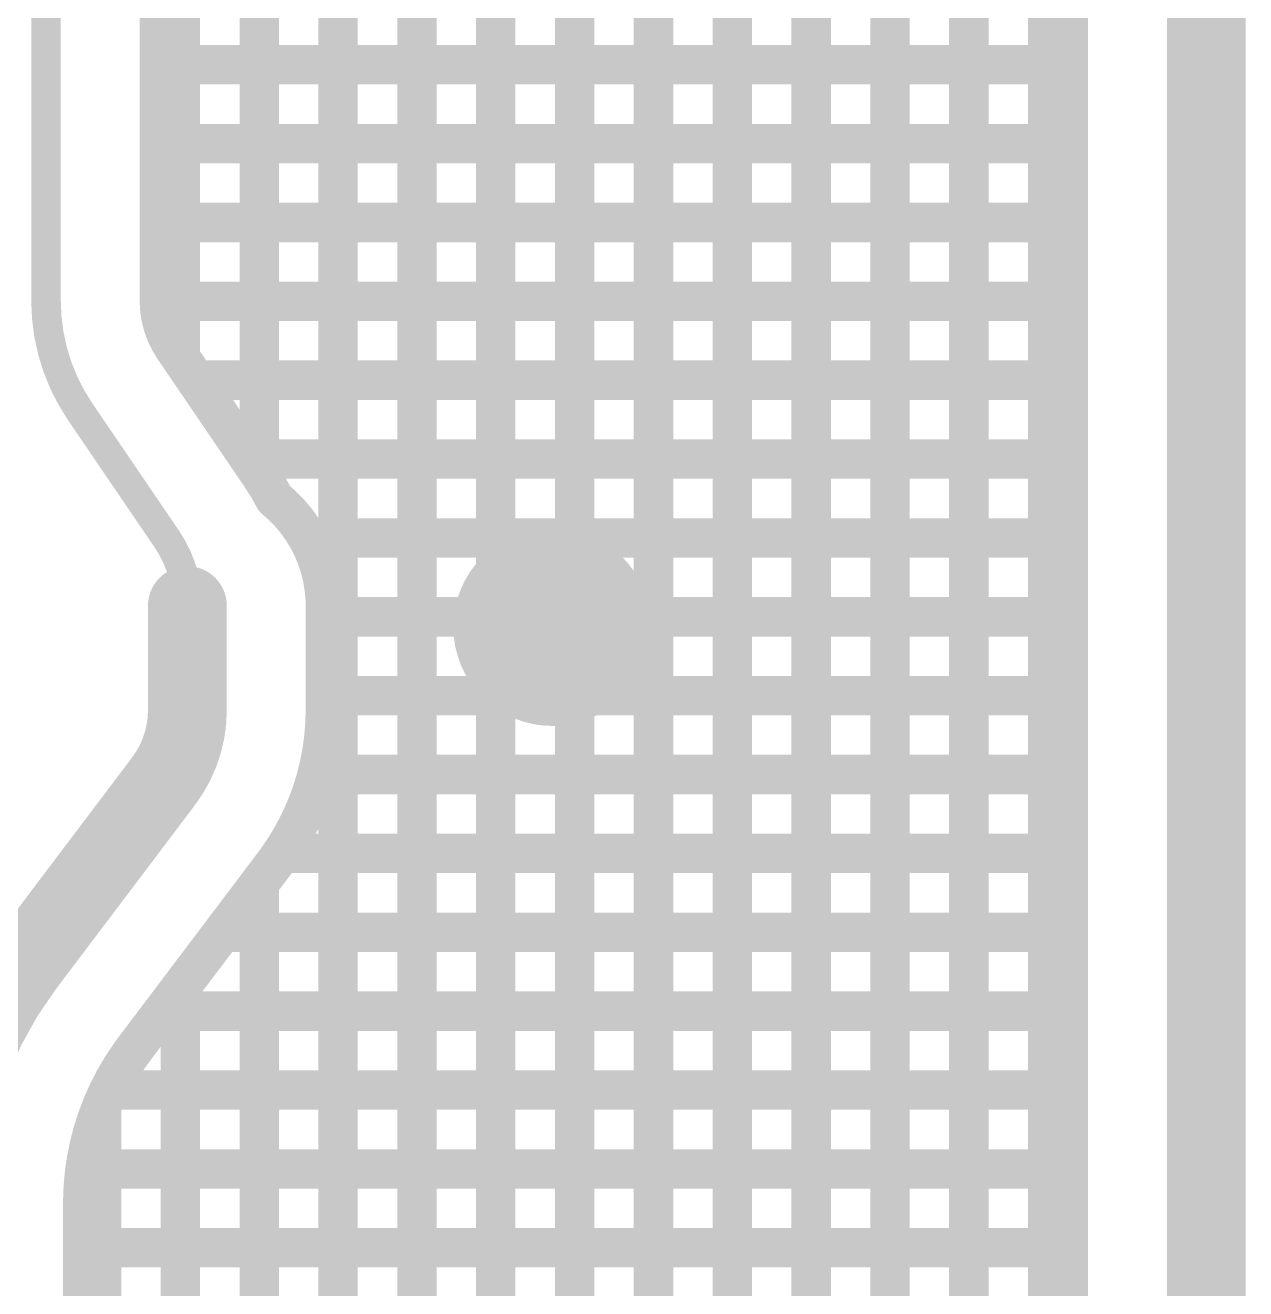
# Model space of a CAD drawing. Header units: millimetres. Extents: x 2479 to 2803, y 2230 to 2386.
# Drawn here: x 2553.251 to 2556.347, y 2294.622 to 2297.826 of the extents above; entities that cross this region are included whole.
import ezdxf

# ---------------------------------------------------------------- set-up
doc = ezdxf.new("R2010")
doc.units = ezdxf.units.MM
doc.layers.add('LAYER_23', color=9, linetype='Continuous')

# ---------------------------------------------------------------- blocks, each defined once
blk = doc.blocks.new('ROUND_3')
at = {"const_width": 0.251}
blk.add_lwpolyline([(-0.1255, 0, 1), (0.1255, 0, 1)], format="xyb", close=True, dxfattribs=at)
blk = doc.blocks.new('ROUND_11')
at = {"const_width": 0.0375}
blk.add_lwpolyline([(-0.01875, 0, 1), (0.01875, 0, 1)], format="xyb", close=True, dxfattribs=at)
blk = doc.blocks.new('ROUND_17')
at = {"const_width": 0.1}
blk.add_lwpolyline([(-0.05, 0, 1), (0.05, 0, 1)], format="xyb", close=True, dxfattribs=at)
blk = doc.blocks.new('ROUND_13')
at = {"const_width": 0.05}
blk.add_lwpolyline([(-0.025, 0, 1), (0.025, 0, 1)], format="xyb", close=True, dxfattribs=at)

msp = doc.modelspace()

# ---------------------------------------------------------------- linework, layer by layer
at = {"layer": 'LAYER_23'}
for points, const_width in [([(2553.3038, 2307.2066), (2553.3038, 2297.1277)], 0.075), ([(2554.6446, 2290.5401), (2554.6446, 2299.5204)], 0.1), ([(2554.8446, 2290.5401), (2554.8446, 2299.4925)], 0.1), ([(2555.0446, 2290.5401), (2555.0446, 2299.4912)], 0.1), ([(2555.2446, 2290.5401), (2555.2446, 2299.4912)], 0.1), ([(2555.4446, 2290.5401), (2555.4446, 2299.4912)], 0.1), ([(2555.6446, 2290.5401), (2555.6446, 2299.4912)], 0.1), ([(2555.8446, 2291.0463), (2555.8446, 2299.4912)], 0.1), ([(2554.4446, 2290.5401), (2554.4446, 2298.9424)], 0.1), ([(2553.5913, 2298.7277), (2553.5913, 2297.1277)], 0.1), ([(2553.6446, 2296.9839), (2553.6446, 2298.6776)], 0.1), ([(2554.2446, 2291.4491), (2554.2446, 2298.6542)], 0.1), ([(2553.8446, 2296.69), (2553.8446, 2298.579)], 0.1), ([(2554.0446, 2291.6054), (2554.0446, 2298.5726)], 0.1), ([(2556.2469, 2290.7498), (2556.2469, 2298.0131)], 0.2), ([(2555.8969, 2291.1068), (2555.8969, 2298.0131)], 0.1), ([(2553.5913, 2297.7263), (2555.8969, 2297.7263)], 0.1), ([(2553.5913, 2297.7263), (2555.8969, 2297.7263)], 0.1), ([(2553.5913, 2297.5263), (2555.8969, 2297.5263)], 0.1), ([(2553.5913, 2297.5263), (2555.8969, 2297.5263)], 0.1), ([(2553.5913, 2297.3263), (2555.8969, 2297.3263)], 0.1), ([(2553.5913, 2297.3263), (2555.8969, 2297.3263)], 0.1), ([(2553.5913, 2297.1277), (2553.5926, 2297.1046)], 0.1), ([(2553.5914, 2297.1263), (2555.8969, 2297.1263)], 0.1), ([(2553.5914, 2297.1263), (2555.8969, 2297.1263)], 0.1), ([(2553.5926, 2297.1046), (2553.5958, 2297.0841)], 0.1), ([(2553.5958, 2297.0841), (2553.6011, 2297.064)], 0.1), ([(2553.6011, 2297.064), (2553.6082, 2297.0445)], 0.1), ([(2553.6082, 2297.0445), (2553.6173, 2297.0258)], 0.1), ([(2553.6173, 2297.0258), (2553.6281, 2297.0081)], 0.1), ([(2553.6281, 2297.0081), (2553.8481, 2296.6849)], 0.1), ([(2553.6838, 2296.9263), (2555.8969, 2296.9263)], 0.1), ([(2553.6838, 2296.9263), (2555.8969, 2296.9263)], 0.1), ([(2553.6104, 2296.5232), (2553.3904, 2296.8464)], 0.075), ([(2553.8199, 2296.7263), (2555.8969, 2296.7263)], 0.1), ([(2553.8199, 2296.7263), (2555.8969, 2296.7263)], 0.1), ([(2553.8481, 2296.6849), (2553.8667, 2296.6558)], 0.1), ([(2553.8667, 2296.6558), (2553.8835, 2296.6257)], 0.1), ([(2553.8835, 2296.6257), (2553.9035, 2296.6081)], 0.1), ([(2553.9035, 2296.6081), (2553.9221, 2296.589)], 0.1), ([(2553.9221, 2296.589), (2553.9392, 2296.5685)], 0.1), ([(2553.9392, 2296.5685), (2553.9547, 2296.5468)], 0.1), ([(2553.9547, 2296.5468), (2553.9685, 2296.524)], 0.1), ([(2553.9671, 2296.5263), (2555.8969, 2296.5263)], 0.1), ([(2553.9671, 2296.5263), (2555.8969, 2296.5263)], 0.1), ([(2553.9685, 2296.524), (2553.9806, 2296.5002)], 0.1), ([(2553.9806, 2296.5002), (2553.9907, 2296.4756)], 0.1), ([(2553.9907, 2296.4756), (2553.999, 2296.4502)], 0.1), ([(2553.999, 2296.4502), (2554.0053, 2296.4243)], 0.1), ([(2553.6624, 2296.09), (2553.6624, 2296.3544)], 0.2), ([(2554.0053, 2296.4243), (2554.0097, 2296.398)], 0.1), ([(2554.0097, 2296.398), (2554.012, 2296.3715)], 0.1), ([(2554.012, 2296.3715), (2554.0124, 2296.3544)], 0.1), ([(2554.0124, 2296.3544), (2554.0124, 2296.09)], 0.1), ([(2554.0124, 2296.3263), (2555.8969, 2296.3263)], 0.1), ([(2554.0124, 2296.3263), (2555.8969, 2296.3263)], 0.1), ([(2554.0124, 2296.1263), (2555.8969, 2296.1263)], 0.1), ([(2554.0124, 2296.1263), (2555.8969, 2296.1263)], 0.1), ([(2554.0124, 2296.09), (2554.0114, 2296.0537)], 0.1), ([(2554.0114, 2296.0537), (2554.0083, 2296.0175)], 0.1), ([(2554.0083, 2296.0175), (2554.0033, 2295.9815)], 0.1), ([(2553.249, 2295.4422), (2553.6018, 2295.9092)], 0.2), ([(2554.0033, 2295.9815), (2553.9962, 2295.9458)], 0.1), ([(2553.9962, 2295.9458), (2553.9872, 2295.9106)], 0.1), ([(2553.9912, 2295.9263), (2555.8969, 2295.9263)], 0.1), ([(2553.9912, 2295.9263), (2555.8969, 2295.9263)], 0.1), ([(2553.9872, 2295.9106), (2553.9762, 2295.876)], 0.1), ([(2553.9762, 2295.876), (2553.9632, 2295.842)], 0.1), ([(2553.9632, 2295.842), (2553.9484, 2295.8088)], 0.1), ([(2553.9484, 2295.8088), (2553.9318, 2295.7765)], 0.1), ([(2553.9318, 2295.7765), (2553.9134, 2295.7452)], 0.1), ([(2553.9134, 2295.7452), (2553.8933, 2295.7149)], 0.1), ([(2553.9009, 2295.7263), (2555.8969, 2295.7263)], 0.1), ([(2553.9009, 2295.7263), (2555.8969, 2295.7263)], 0.1), ([(2553.8811, 2295.6982), (2553.5283, 2295.2312)], 0.1), ([(2553.8933, 2295.7149), (2553.8811, 2295.6982)], 0.1), ([(2553.8446, 2291.6464), (2553.8446, 2295.65)], 0.1), ([(2553.7512, 2295.5263), (2555.8969, 2295.5263)], 0.1), ([(2553.7512, 2295.5263), (2555.8969, 2295.5263)], 0.1), ([(2553.6446, 2291.6036), (2553.6446, 2295.3852)], 0.1), ([(2553.6002, 2295.3263), (2555.8969, 2295.3263)], 0.1), ([(2553.6002, 2295.3263), (2555.8969, 2295.3263)], 0.1), ([(2553.5161, 2295.2145), (2553.4959, 2295.1842)], 0.1), ([(2553.5283, 2295.2312), (2553.5161, 2295.2145)], 0.1), ([(2553.4959, 2295.1842), (2553.4775, 2295.1529)], 0.1), ([(2553.4775, 2295.1529), (2553.4609, 2295.1206)], 0.1), ([(2553.4609, 2295.1206), (2553.4461, 2295.0874)], 0.1), ([(2553.4639, 2295.1263), (2555.8969, 2295.1263)], 0.1), ([(2553.4639, 2295.1263), (2555.8969, 2295.1263)], 0.1), ([(2553.4461, 2295.0874), (2553.4332, 2295.0534)], 0.1), ([(2553.4332, 2295.0534), (2553.4222, 2295.0188)], 0.1), ([(2553.4446, 2291.4431), (2553.4446, 2295.0835)], 0.1), ([(2553.4222, 2295.0188), (2553.4131, 2294.9836)], 0.1), ([(2553.4131, 2294.9836), (2553.4061, 2294.9479)], 0.1), ([(2553.4061, 2294.9479), (2553.401, 2294.912)], 0.1), ([(2553.403, 2294.9263), (2555.8969, 2294.9263)], 0.1), ([(2553.403, 2294.9263), (2555.8969, 2294.9263)], 0.1), ([(2553.401, 2294.912), (2553.398, 2294.8757)], 0.1), ([(2553.398, 2294.8757), (2553.3969, 2294.8394)], 0.1), ([(2553.3969, 2294.8394), (2553.3969, 2291.3643)], 0.1), ([(2553.3969, 2294.7263), (2555.8969, 2294.7263)], 0.1), ([(2553.3969, 2294.7263), (2555.8969, 2294.7263)], 0.1)]:
    msp.add_lwpolyline(points, dxfattribs=dict(at, const_width=const_width))
for points, const_width in [([(2553.3904, 2296.8464, -0.150514), (2553.3038, 2297.1277)], 0.075), ([(2553.6104, 2296.5232, -0.150514), (2553.6624, 2296.3544)], 0.075), ([(2553.6624, 2296.09, -0.163159), (2553.6018, 2295.9092)], 0.2), ([(2553.0469, 2294.8394, -0.163155), (2553.249, 2295.4422)], 0.2)]:
    msp.add_lwpolyline(points, format="xyb", dxfattribs=dict(at, const_width=const_width))

# ---------------------------------------------------------------- block references
at = {"layer": 'LAYER_23', "xscale": -1}
for name, p in [('ROUND_13', (2553.5913, 2297.7263)), ('ROUND_13', (2553.5913, 2297.7263)), ('ROUND_13', (2555.8969, 2297.7263)), ('ROUND_13', (2555.8969, 2297.7263)), ('ROUND_13', (2553.5913, 2297.5263)), ('ROUND_13', (2553.5913, 2297.5263)), ('ROUND_13', (2555.8969, 2297.5263)), ('ROUND_13', (2555.8969, 2297.5263)), ('ROUND_13', (2553.5913, 2297.3263)), ('ROUND_13', (2553.5913, 2297.3263)), ('ROUND_13', (2555.8969, 2297.3263)), ('ROUND_13', (2555.8969, 2297.3263)), ('ROUND_11', (2553.3038, 2297.1277)), ('ROUND_11', (2553.3038, 2297.1277)), ('ROUND_13', (2553.5913, 2297.1277)), ('ROUND_13', (2553.5914, 2297.1263)), ('ROUND_13', (2553.5914, 2297.1263)), ('ROUND_13', (2553.5926, 2297.1046)), ('ROUND_13', (2555.8969, 2297.1263)), ('ROUND_13', (2555.8969, 2297.1263)), ('ROUND_13', (2553.5958, 2297.0841)), ('ROUND_13', (2553.6011, 2297.064)), ('ROUND_13', (2553.6082, 2297.0445)), ('ROUND_13', (2553.6173, 2297.0258)), ('ROUND_13', (2553.6281, 2297.0081)), ('ROUND_13', (2553.6446, 2296.9839)), ('ROUND_13', (2553.6838, 2296.9263)), ('ROUND_13', (2553.6838, 2296.9263)), ('ROUND_13', (2555.8969, 2296.9263)), ('ROUND_13', (2555.8969, 2296.9263)), ('ROUND_11', (2553.3904, 2296.8464)), ('ROUND_11', (2553.3904, 2296.8464)), ('ROUND_13', (2553.8199, 2296.7263)), ('ROUND_13', (2553.8199, 2296.7263)), ('ROUND_13', (2555.8969, 2296.7263)), ('ROUND_13', (2555.8969, 2296.7263)), ('ROUND_13', (2553.8446, 2296.69)), ('ROUND_13', (2553.8481, 2296.6849)), ('ROUND_13', (2553.8667, 2296.6558)), ('ROUND_13', (2553.8835, 2296.6257)), ('ROUND_13', (2553.9035, 2296.6081)), ('ROUND_13', (2553.9221, 2296.589)), ('ROUND_13', (2553.9392, 2296.5685)), ('ROUND_13', (2553.9547, 2296.5468)), ('ROUND_11', (2553.6104, 2296.5232)), ('ROUND_11', (2553.6104, 2296.5232)), ('ROUND_13', (2553.9671, 2296.5263)), ('ROUND_13', (2553.9671, 2296.5263)), ('ROUND_13', (2553.9685, 2296.524)), ('ROUND_13', (2553.9806, 2296.5002)), ('ROUND_3', (2554.5879, 2296.3005)), ('ROUND_13', (2555.8969, 2296.5263)), ('ROUND_13', (2555.8969, 2296.5263)), ('ROUND_13', (2553.9907, 2296.4756)), ('ROUND_13', (2553.999, 2296.4502)), ('ROUND_17', (2553.6624, 2296.3544)), ('ROUND_13', (2554.0053, 2296.4243)), ('ROUND_13', (2554.0097, 2296.398)), ('ROUND_13', (2554.012, 2296.3715)), ('ROUND_11', (2553.6624, 2296.3544)), ('ROUND_13', (2554.0124, 2296.3544)), ('ROUND_13', (2554.0124, 2296.3263)), ('ROUND_13', (2554.0124, 2296.3263)), ('ROUND_13', (2555.8969, 2296.3263)), ('ROUND_13', (2555.8969, 2296.3263)), ('ROUND_17', (2553.6624, 2296.09)), ('ROUND_17', (2553.6624, 2296.09)), ('ROUND_13', (2554.0124, 2296.1263)), ('ROUND_13', (2554.0124, 2296.1263)), ('ROUND_13', (2555.8969, 2296.1263)), ('ROUND_13', (2555.8969, 2296.1263)), ('ROUND_13', (2554.0124, 2296.09)), ('ROUND_13', (2554.0114, 2296.0537)), ('ROUND_13', (2554.0083, 2296.0175)), ('ROUND_17', (2553.6018, 2295.9092)), ('ROUND_17', (2553.6018, 2295.9092)), ('ROUND_13', (2554.0033, 2295.9815)), ('ROUND_13', (2553.9912, 2295.9263)), ('ROUND_13', (2553.9912, 2295.9263)), ('ROUND_13', (2553.9962, 2295.9458)), ('ROUND_13', (2555.8969, 2295.9263)), ('ROUND_13', (2555.8969, 2295.9263)), ('ROUND_13', (2553.9872, 2295.9106)), ('ROUND_13', (2553.9762, 2295.876)), ('ROUND_13', (2553.9632, 2295.842)), ('ROUND_13', (2553.9484, 2295.8088)), ('ROUND_13', (2553.9318, 2295.7765)), ('ROUND_13', (2553.9009, 2295.7263)), ('ROUND_13', (2553.9009, 2295.7263)), ('ROUND_13', (2553.9134, 2295.7452)), ('ROUND_13', (2555.8969, 2295.7263)), ('ROUND_13', (2555.8969, 2295.7263)), ('ROUND_13', (2553.8811, 2295.6982)), ('ROUND_13', (2553.8933, 2295.7149)), ('ROUND_13', (2553.8446, 2295.65)), ('ROUND_13', (2553.7512, 2295.5263)), ('ROUND_13', (2553.7512, 2295.5263)), ('ROUND_13', (2555.8969, 2295.5263)), ('ROUND_13', (2555.8969, 2295.5263)), ('ROUND_17', (2553.249, 2295.4422)), ('ROUND_17', (2553.249, 2295.4422)), ('ROUND_13', (2553.6446, 2295.3852)), ('ROUND_13', (2553.6002, 2295.3263)), ('ROUND_13', (2553.6002, 2295.3263)), ('ROUND_13', (2555.8969, 2295.3263)), ('ROUND_13', (2555.8969, 2295.3263)), ('ROUND_13', (2553.5161, 2295.2145)), ('ROUND_13', (2553.5283, 2295.2312)), ('ROUND_13', (2553.4959, 2295.1842)), ('ROUND_13', (2553.4775, 2295.1529)), ('ROUND_13', (2553.4609, 2295.1206)), ('ROUND_13', (2553.4639, 2295.1263)), ('ROUND_13', (2553.4639, 2295.1263)), ('ROUND_13', (2555.8969, 2295.1263)), ('ROUND_13', (2555.8969, 2295.1263)), ('ROUND_13', (2553.4461, 2295.0874)), ('ROUND_13', (2553.4332, 2295.0534)), ('ROUND_13', (2553.4446, 2295.0835)), ('ROUND_13', (2553.4222, 2295.0188)), ('ROUND_13', (2553.4131, 2294.9836)), ('ROUND_13', (2553.403, 2294.9263)), ('ROUND_13', (2553.403, 2294.9263)), ('ROUND_13', (2553.4061, 2294.9479)), ('ROUND_13', (2555.8969, 2294.9263)), ('ROUND_13', (2555.8969, 2294.9263)), ('ROUND_13', (2553.401, 2294.912)), ('ROUND_13', (2553.398, 2294.8757)), ('ROUND_13', (2553.3969, 2294.8394)), ('ROUND_13', (2553.3969, 2294.7263)), ('ROUND_13', (2553.3969, 2294.7263)), ('ROUND_13', (2555.8969, 2294.7263)), ('ROUND_13', (2555.8969, 2294.7263))]:
    msp.add_blockref(name, p, dxfattribs=at)

doc.saveas('drawing.dxf')
